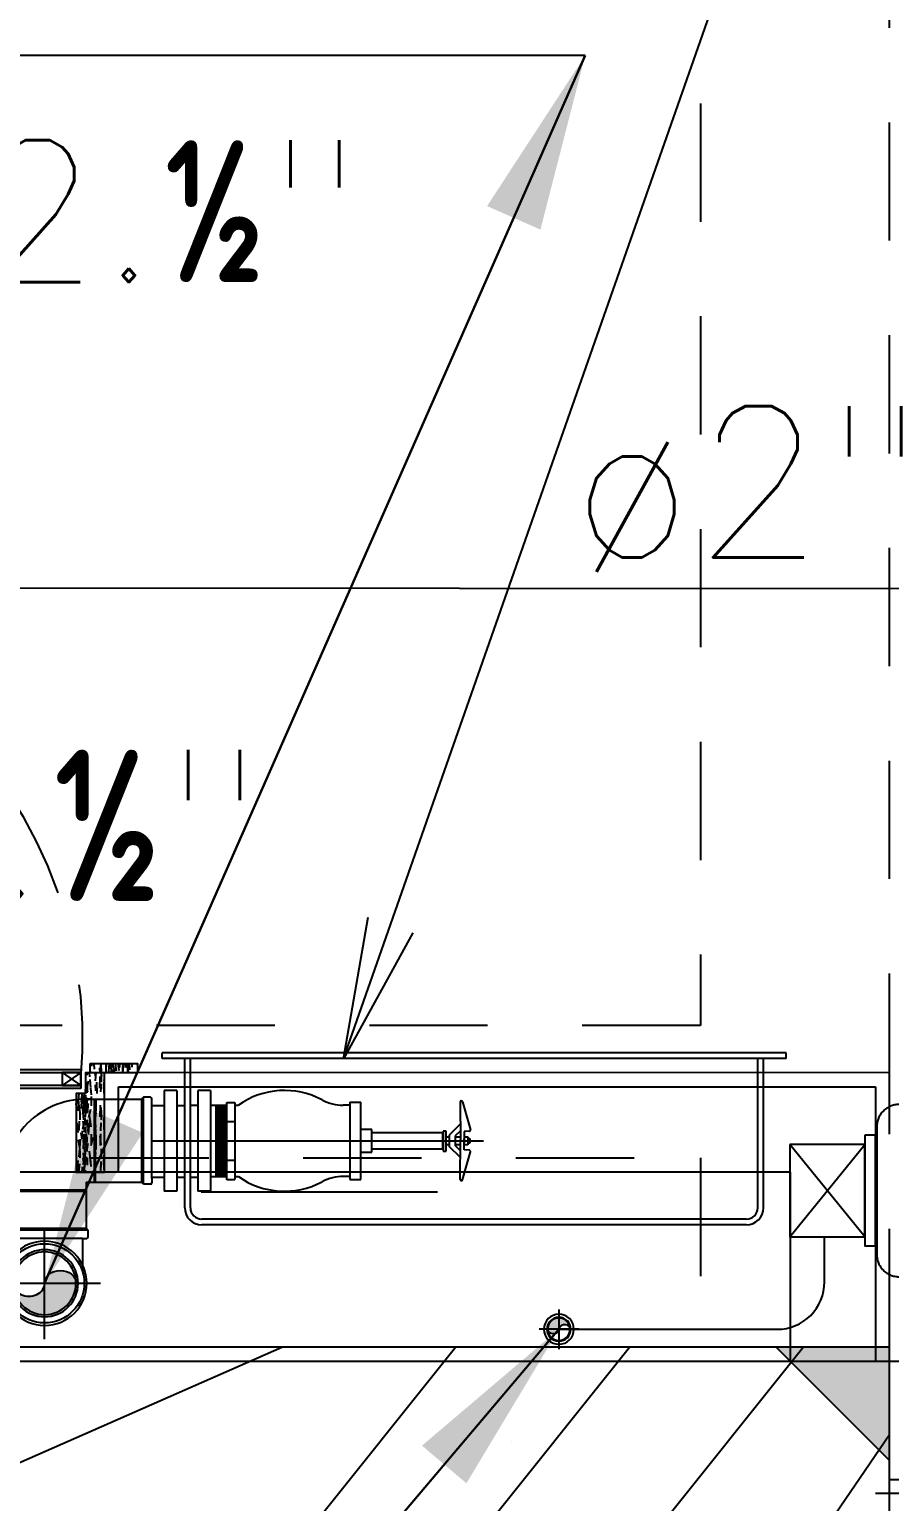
# Model space of a CAD drawing. Header units: millimetres. Extents: x 188.6 to 263.2, y 40.1 to 120.1.
# Drawn here: x 228.554 to 229.463, y 68.966 to 70.523 of the extents above; entities that cross this region are included whole.
import ezdxf
from ezdxf.enums import TextEntityAlignment as Align

# ---------------------------------------------------------------- set-up
doc = ezdxf.new("R2010")
doc.units = ezdxf.units.MM
for name, pattern in [('DASHDOT2', [0.5, 0.25, -0.125, 0, -0.125]), ('HIDDEN2', [0.1875, 0.125, -0.0625]), ('PHANTOM', [2.5, 1.25, -0.25, 0.25, -0.25, 0.25, -0.25]), ('PHANTOM2', [1.25, 0.625, -0.125, 0.125, -0.125, 0.125, -0.125]), ('XREF-TIPO$0$HIDDEN', [0.375, 0.25, -0.125])]:
    doc.linetypes.add(name, pattern=pattern)
for name, color, linetype in [('ARQ', 8, 'Continuous'), ('ESTR-PILARES', 11, 'Continuous'), ('ESTR-VIGAS', 11, 'HIDDEN2'), ('ESTRUTURA', 7, 'Continuous'), ('INC-ALARME', 96, 'PHANTOM2'), ('INC-ALARME-COL', 254, 'Continuous'), ('INC-ALARME-CX', 96, 'Continuous'), ('INC-COL-HID', 254, 'Continuous'), ('INC-HID-CX', 244, 'Continuous'), ('INC-HID-TEXTO', 7, 'Continuous'), ('INC-HIDRANTE', 10, 'Continuous'), ('SPK-TEXTO', 7, 'Continuous'), ('SPK-TUBO-TETO', 12, 'Continuous')]:
    doc.layers.add(name, color=color, linetype=linetype)
doc.styles.add('60-100', font='romans.shx', dxfattribs={"height": 0.16})
doc.styles.add('60-75', font='romans.shx', dxfattribs={"height": 0.12})
doc.styles.add('ROMANS', font='ROMANS.SHX', dxfattribs={"height": 0.15})
doc.dimstyles.new('IND75', dxfattribs={"dimtxt": 0.15, "dimasz": 0.1875, "dimexe": 0.15, "dimexo": 0, "dimgap": 0.1, "dimtad": 1, "dimzin": 10, "dimdsep": 46, "dimtxsty": '60-75', "dimcen": 0, "dimclrd": 256, "dimclre": 1, "dimclrt": 256, "dimadec": 0, "dimazin": 0, "dimtfac": 1, "dimtix": 1, "dimtmove": 2, "dimatfit": 3, "dimfxl": 0.15, "dimtolj": 1, "dimtzin": 6, "dimarcsym": 0})
doc.dimstyles.new('SETAS75', dxfattribs={"dimtxt": 0.16, "dimasz": 0.15, "dimexe": 0.15, "dimexo": 0, "dimgap": 0.1, "dimtad": 1, "dimzin": 10, "dimdsep": 46, "dimtxsty": '60-100', "dimblk1": 'OPEN', "dimblk2": 'OPEN', "dimsah": 1, "dimcen": 0, "dimclrd": 244, "dimclre": 244, "dimclrt": 7, "dimadec": 0, "dimazin": 0, "dimtfac": 1, "dimtix": 1, "dimtmove": 2, "dimatfit": 3, "dimldrblk": 'OPEN', "dimfxl": 0.15, "dimtolj": 1, "dimtzin": 6, "dimarcsym": 0})
pattern_1 = [(79.6952, (223.2976776, 69.432036), (0.039999795, 0.2400000384), [0.00447212, -0.44274144]), (90, (223.298478, 69.436436), (-0.04, 0.04), [0.0044, -0.0356]), (108.4349, (223.298478, 69.440836), (-0.039999936, 0.080000017), [0.00379472, -0.12269636]), (262.875, (223.2972776, 69.444436), (0.0399999313, 0.280000015), [0.00322492, -0.3192654]), (264.8056, (223.2968776, 69.441236), (0.039999809, 0.4000000268), [0.00441816, -0.43739628]), (284.0362, (223.296478, 69.436836), (0.039999922, -0.120000022), [0.00494772, -0.15997648]), (99.4623, (223.2976776, 69.435236), (-0.0399999256, 0.200000031), [0.00243312, -0.2408774]), (83.6598, (223.2972776, 69.437636), (-0.040000063, -0.319999976), [0.00362216, -0.35859324]), (275.7106, (223.2976776, 69.441236), (0.0400000526, -0.359999977), [0.00401996, -0.39797508]), (258.6901, (223.2980776, 69.437236), (0.039999905, 0.16000003), [0.0020396, -0.20192116]), (84.8056, (223.2980776, 69.428436), (-0.039999809, -0.4000000268), [0.00441816, -0.43739628]), (78.6901, (223.2984776, 69.432836), (-0.039999905, -0.16000003), [0.0040792, -0.19988156]), (90, (223.299278, 69.436836), (-0.04, 0.04), [0.0048, -0.0352]), (110.556, (223.2992776, 69.441636), (-0.07999984, 0.2000000738), [0.0034176, -0.33834256]), (93.8141, (223.2980776, 69.444836), (-0.040000245, 0.5599999737), [0.00601332, -0.59531852]), (84.8056, (223.2976776, 69.450836), (-0.039999809, -0.4000000268), [0.00441816, -0.43739628]), (90, (223.298078, 69.455236), (-0.04, 0.04), [0.0044, -0.0356]), (95.1944, (223.2980776, 69.419636), (-0.039999809, 0.4000000268), [0.00441816, -0.43739628]), (84.8056, (223.2976776, 69.424036), (-0.039999809, -0.4000000268), [0.00441816, -0.43739628]), (90, (223.297278, 69.419636), (-0.04, 0.04), [0.0024, -0.0376]), (95.1944, (223.2972776, 69.422036), (-0.039999809, 0.4000000268), [0.00441816, -0.43739628]), (90, (223.296878, 69.426436), (-0.04, 0.04), [0.004, -0.036]), (100.3048, (223.2968776, 69.430436), (0.039999795, -0.2400000384), [0.00447212, -0.44274144]), (95.1944, (223.2960776, 69.434836), (-0.039999809, 0.4000000268), [0.00441816, -0.43739628]), (84.8056, (223.2956776, 69.439236), (-0.039999809, -0.4000000268), [0.00441816, -0.43739628]), (84.8056, (223.2960776, 69.443636), (-0.039999809, -0.4000000268), [0.00441816, -0.43739628]), (81.8699, (223.2964776, 69.448036), (-0.039999974, -0.239999991), [0.00565684, -0.27718584]), (90, (223.297278, 69.453636), (-0.04, 0.04), [0.006, -0.034]), (77.4712, (223.3212776, 69.452036), (0.039999984, 0.2000000128), [0.0036878, -0.36509396]), (84.2894, (223.3220776, 69.455636), (-0.0400000526, -0.359999977), [0.00401996, -0.39797508]), (98.1301, (223.3212776, 69.452036), (-0.039999974, 0.239999991), [0.00282844, -0.28001428]), (99.4623, (223.3208776, 69.454836), (-0.0399999256, 0.200000031), [0.0048662, -0.23844428]), (90, (223.320078, 69.419636), (-0.04, 0.04), [0.0048, -0.0352]), (80.5377, (223.3200776, 69.424436), (-0.0399999256, -0.200000031), [0.00243312, -0.2408774]), (291.8014, (223.3204776, 69.426836), (-0.039999996, 0.120000011), [0.00215408, -0.21325252]), (282.9946, (223.3212776, 69.424836), (-0.0799999031, 0.3600000307), [0.00533668, -0.52832988]), (82.875, (223.3212776, 69.456436), (-0.0399999313, -0.280000015), [0.00322492, -0.3192654]), (97.125, (223.3212776, 69.456436), (-0.0399999313, 0.280000015), [0.00322492, -0.3192654]), (90, (223.320878, 69.419636), (-0.04, 0.04), [0.0032, -0.0368]), (284.0362, (223.320878, 69.422836), (0.039999922, -0.120000022), [0.00329848, -0.16162576]), (86.6335, (223.3196776, 69.428436), (-0.0400004385, -0.6399999729), [0.00681176, -0.67436372]), (87.7094, (223.3200776, 69.435236), (-0.03999983013, -0.96000000517), [0.010008, -0.99079168]), (93.1798, (223.3204776, 69.445236), (-0.0399996417, 0.6800000201), [0.00721112, -0.71389916]), (99.4623, (223.3200776, 69.452436), (-0.0399999256, 0.200000031), [0.00729932, -0.2360112]), (100.3048, (223.3236776, 69.419636), (0.039999795, -0.2400000384), [0.00447212, -0.44274144]), (105.9454, (223.3228776, 69.424036), (0.0399999956, -0.160000005), [0.00582408, -0.28538032]), (90, (223.321278, 69.429636), (-0.04, 0.04), [0.0052, -0.0348]), (81.8699, (223.3212776, 69.434836), (-0.039999974, -0.239999991), [0.00565684, -0.27718584]), (93.5763, (223.3220776, 69.440436), (-0.0399996287, 0.6000000262), [0.00641248, -0.63483628]), (81.2538, (223.3216776, 69.446836), (0.0400001679, 0.2799999735), [0.00526116, -0.52085668]), (75.9638, (223.322478, 69.452036), (-0.039999922, -0.120000022), [0.00494772, -0.15997648]), (90, (223.323678, 69.456836), (-0.04, 0.04), [0.0028, -0.0372]), (264.8056, (223.3196776, 69.428436), (0.039999809, 0.4000000268), [0.00883628, -0.43297816]), (85.2364, (223.3172776, 69.419636), (-0.0399996613, -0.4400000379), [0.00963328, -0.47203052]), (90, (223.318078, 69.429236), (-0.04, 0.04), [0.0092, -0.0308]), (94.0856, (223.3180776, 69.438436), (-0.0399998453, 0.520000006), [0.01122852, -0.5501982]), (90, (223.317278, 69.449636), (-0.04, 0.04), [0.01, -0.03]), (97.125, (223.3256776, 69.419636), (-0.0399999313, 0.280000015), [0.00967472, -0.3128156]), (96.3402, (223.3244776, 69.429236), (-0.040000063, 0.319999976), [0.00724432, -0.35497108]), (87.5104, (223.3236776, 69.436436), (-0.0400007146, -0.8799999792), [0.00920868, -0.91166048]), (83.4802, (223.3240776, 69.445636), (-0.119999981, -1.03999999163), [0.01409112, -1.39502208]), (93.0128, (223.2996776, 69.419636), (-0.0400001642, 0.7200000005), [0.00761052, -0.7534414]), (81.8699, (223.2992776, 69.427236), (-0.039999974, -0.239999991), [0.00848528, -0.27435744]), (87.6141, (223.3004776, 69.435636), (-0.0399993108, -0.92000002095), [0.00960832, -0.95122464]), (100.6197, (223.3008776, 69.445236), (0.0800003233, -0.4399999362), [0.00651152, -0.64464128]), (90, (223.299678, 69.451636), (-0.04, 0.04), [0.008, -0.032]), (86.8202, (223.2948776, 69.419636), (-0.0399996417, -0.6800000201), [0.00721112, -0.71389916]), (96.009, (223.2952776, 69.426836), (0.0399999727, -0.39999999), [0.007642, -0.75655692]), (96.7098, (223.2944776, 69.434436), (0.0399997552, -0.3600000399), [0.00684688, -0.6778428]), (84.2894, (223.2936776, 69.441236), (-0.0400000526, -0.359999977), [0.00803992, -0.39395512]), (77.9052, (223.2944776, 69.449236), (-0.0800002693, -0.359999944), [0.00572712, -0.56698572]), (99.4623, (223.2956776, 69.454836), (-0.0399999256, 0.200000031), [0.0048662, -0.23844428]), (93.8141, (223.3024776, 69.419636), (-0.040000245, 0.5599999737), [0.00601332, -0.59531852]), (77.1957, (223.3020776, 69.425636), (-0.1200002955, -0.5199999139), [0.0090244, -0.89341672]), (90, (223.304078, 69.434436), (-0.04, 0.04), [0.01, -0.03]), (95.4403, (223.3040776, 69.444436), (0.03999973485, -0.4400000125), [0.008438, -0.83536292]), (96.7098, (223.3032776, 69.452836), (0.0399997552, -0.3600000399), [0.00684688, -0.6778428]), (90, (223.292078, 69.419636), (-0.04, 0.04), [0.0068, -0.0332]), (98.1301, (223.2920776, 69.426436), (-0.039999974, 0.239999991), [0.01131372, -0.271529]), (87.6141, (223.2904776, 69.437636), (-0.0399993108, -0.92000002095), [0.00960832, -0.95122464]), (84.4725, (223.2908776, 69.447236), (0.0799994152, 0.84000006878), [0.01245792, -1.233335]), (96.8428, (223.3284776, 69.419636), (0.0800003199, -0.6799999746), [0.01007176, -0.99710252]), (90, (223.327278, 69.429636), (-0.04, 0.04), [0.0112, -0.0288]), (86.3478, (223.3272776, 69.440836), (-0.07999949194, -1.24000003769), [0.01883824, -1.86498764]), (90, (223.314478, 69.419636), (-0.04, 0.04), [0.0096, -0.0304]), (94.7636, (223.3144776, 69.429236), (-0.0399996613, 0.4400000379), [0.00963328, -0.47203052]), (88.1524, (223.3136776, 69.438836), (-0.0399997736, -1.20000001857), [0.01240644, -1.22823856]), (87.2737, (223.3140776, 69.451236), (-0.0399998407, -0.8000000118), [0.00840952, -0.83254232]), (84.8056, (223.3080776, 69.419636), (-0.039999809, -0.4000000268), [0.00883628, -0.43297816]), (90, (223.308878, 69.428436), (-0.04, 0.04), [0.0128, -0.0272]), (91.9092, (223.3088776, 69.441236), (-0.04000096964, 1.15999996126), [0.01200668, -1.1886598]), (93.5763, (223.3084776, 69.453236), (-0.0399996287, 0.6000000262), [0.00641248, -0.63483628])]
pattern_2 = [(79.6952, (223.3326776, 69.341927), (0.039999795, 0.2400000384), [0.00447212, -0.44274144]), (90, (223.333478, 69.346327), (-0.04, 0.04), [0.0044, -0.0356]), (108.4349, (223.333478, 69.350727), (-0.039999936, 0.080000017), [0.00379472, -0.12269636]), (262.875, (223.3322776, 69.354327), (0.0399999313, 0.280000015), [0.00322492, -0.3192654]), (264.8056, (223.3318776, 69.351127), (0.039999809, 0.4000000268), [0.00441816, -0.43739628]), (284.0362, (223.331478, 69.346727), (0.039999922, -0.120000022), [0.00494772, -0.15997648]), (99.4623, (223.3326776, 69.345127), (-0.0399999256, 0.200000031), [0.00243312, -0.2408774]), (83.6598, (223.3322776, 69.347527), (-0.040000063, -0.319999976), [0.00362216, -0.35859324]), (275.7106, (223.3326776, 69.351127), (0.0400000526, -0.359999977), [0.00401996, -0.39797508]), (258.6901, (223.3330776, 69.347127), (0.039999905, 0.16000003), [0.0020396, -0.20192116]), (84.8056, (223.3330776, 69.338327), (-0.039999809, -0.4000000268), [0.00441816, -0.43739628]), (78.6901, (223.3334776, 69.342727), (-0.039999905, -0.16000003), [0.0040792, -0.19988156]), (90, (223.334278, 69.346727), (-0.04, 0.04), [0.0048, -0.0352]), (110.556, (223.3342776, 69.351527), (-0.07999984, 0.2000000738), [0.0034176, -0.33834256]), (93.8141, (223.3330776, 69.354727), (-0.040000245, 0.5599999737), [0.00601332, -0.59531852]), (84.8056, (223.3326776, 69.360727), (-0.039999809, -0.4000000268), [0.00441816, -0.43739628]), (90, (223.333078, 69.365127), (-0.04, 0.04), [0.0044, -0.0356]), (95.1944, (223.3330776, 69.329527), (-0.039999809, 0.4000000268), [0.00441816, -0.43739628]), (84.8056, (223.3326776, 69.333927), (-0.039999809, -0.4000000268), [0.00441816, -0.43739628]), (90, (223.332278, 69.329527), (-0.04, 0.04), [0.0024, -0.0376]), (95.1944, (223.3322776, 69.331927), (-0.039999809, 0.4000000268), [0.00441816, -0.43739628]), (90, (223.331878, 69.336327), (-0.04, 0.04), [0.004, -0.036]), (100.3048, (223.3318776, 69.340327), (0.039999795, -0.2400000384), [0.00447212, -0.44274144]), (95.1944, (223.3310776, 69.344727), (-0.039999809, 0.4000000268), [0.00441816, -0.43739628]), (84.8056, (223.3306776, 69.349127), (-0.039999809, -0.4000000268), [0.00441816, -0.43739628]), (84.8056, (223.3310776, 69.353527), (-0.039999809, -0.4000000268), [0.00441816, -0.43739628]), (81.8699, (223.3314776, 69.357927), (-0.039999974, -0.239999991), [0.00565684, -0.27718584]), (90, (223.332278, 69.363527), (-0.04, 0.04), [0.006, -0.034]), (77.4712, (223.3562776, 69.361927), (0.039999984, 0.2000000128), [0.0036878, -0.36509396]), (84.2894, (223.3570776, 69.365527), (-0.0400000526, -0.359999977), [0.00401996, -0.39797508]), (98.1301, (223.3562776, 69.361927), (-0.039999974, 0.239999991), [0.00282844, -0.28001428]), (99.4623, (223.3558776, 69.364727), (-0.0399999256, 0.200000031), [0.0048662, -0.23844428]), (90, (223.355078, 69.329527), (-0.04, 0.04), [0.0048, -0.0352]), (80.5377, (223.3550776, 69.334327), (-0.0399999256, -0.200000031), [0.00243312, -0.2408774]), (291.8014, (223.3554776, 69.336727), (-0.039999996, 0.120000011), [0.00215408, -0.21325252]), (282.9946, (223.3562776, 69.334727), (-0.0799999031, 0.3600000307), [0.00533668, -0.52832988]), (82.875, (223.3562776, 69.366327), (-0.0399999313, -0.280000015), [0.00322492, -0.3192654]), (97.125, (223.3562776, 69.366327), (-0.0399999313, 0.280000015), [0.00322492, -0.3192654]), (90, (223.355878, 69.329527), (-0.04, 0.04), [0.0032, -0.0368]), (284.0362, (223.355878, 69.332727), (0.039999922, -0.120000022), [0.00329848, -0.16162576]), (86.6335, (223.3546776, 69.338327), (-0.0400004385, -0.6399999729), [0.00681176, -0.67436372]), (87.7094, (223.3550776, 69.3451271), (-0.03999983013, -0.96000000517), [0.010008, -0.99079168]), (93.1798, (223.3554776, 69.355127), (-0.0399996417, 0.6800000201), [0.00721112, -0.71389916]), (99.4623, (223.3550776, 69.362327), (-0.0399999256, 0.200000031), [0.00729932, -0.2360112]), (100.3048, (223.3586776, 69.329527), (0.039999795, -0.2400000384), [0.00447212, -0.44274144]), (105.9454, (223.3578776, 69.333927), (0.0399999956, -0.160000005), [0.00582408, -0.28538032]), (90, (223.356278, 69.339527), (-0.04, 0.04), [0.0052, -0.0348]), (81.8699, (223.3562776, 69.344727), (-0.039999974, -0.239999991), [0.00565684, -0.27718584]), (93.5763, (223.3570776, 69.350327), (-0.0399996287, 0.6000000262), [0.00641248, -0.63483628]), (81.2538, (223.3566776, 69.356727), (0.0400001679, 0.2799999735), [0.00526116, -0.52085668]), (75.9638, (223.357478, 69.361927), (-0.039999922, -0.120000022), [0.00494772, -0.15997648]), (90, (223.358678, 69.366727), (-0.04, 0.04), [0.0028, -0.0372]), (264.8056, (223.3546776, 69.338327), (0.039999809, 0.4000000268), [0.00883628, -0.43297816]), (85.2364, (223.3522776, 69.329527), (-0.0399996613, -0.4400000379), [0.00963328, -0.47203052]), (90, (223.353078, 69.339127), (-0.04, 0.04), [0.0092, -0.0308]), (94.0856, (223.3530776, 69.348327), (-0.0399998453, 0.520000006), [0.01122852, -0.5501982]), (90, (223.352278, 69.359527), (-0.04, 0.04), [0.01, -0.03]), (97.125, (223.3606776, 69.329527), (-0.0399999313, 0.280000015), [0.00967472, -0.3128156]), (96.3402, (223.3594776, 69.339127), (-0.040000063, 0.319999976), [0.00724432, -0.35497108]), (87.5104, (223.3586776, 69.3463271), (-0.0400007146, -0.8799999792), [0.00920868, -0.91166048]), (83.4802, (223.3590776, 69.3555271), (-0.119999981, -1.03999999163), [0.01409112, -1.39502208]), (93.0128, (223.3346776, 69.329527), (-0.0400001642, 0.7200000005), [0.00761052, -0.7534414]), (81.8699, (223.3342776, 69.337127), (-0.039999974, -0.239999991), [0.00848528, -0.27435744]), (87.6141, (223.3354776, 69.3455271), (-0.0399993108, -0.92000002095), [0.00960832, -0.95122464]), (100.6197, (223.3358776, 69.355127), (0.0800003233, -0.4399999362), [0.00651152, -0.64464128]), (90, (223.334678, 69.361527), (-0.04, 0.04), [0.008, -0.032]), (86.8202, (223.3298776, 69.329527), (-0.0399996417, -0.6800000201), [0.00721112, -0.71389916]), (96.009, (223.3302776, 69.336727), (0.0399999727, -0.39999999), [0.007642, -0.75655692]), (96.7098, (223.3294776, 69.344327), (0.0399997552, -0.3600000399), [0.00684688, -0.6778428]), (84.2894, (223.3286776, 69.351127), (-0.0400000526, -0.359999977), [0.00803992, -0.39395512]), (77.9052, (223.3294776, 69.359127), (-0.0800002693, -0.359999944), [0.00572712, -0.56698572]), (99.4623, (223.3306776, 69.364727), (-0.0399999256, 0.200000031), [0.0048662, -0.23844428]), (93.8141, (223.3374776, 69.329527), (-0.040000245, 0.5599999737), [0.00601332, -0.59531852]), (77.1957, (223.3370776, 69.3355271), (-0.1200002955, -0.5199999139), [0.0090244, -0.89341672]), (90, (223.339078, 69.344327), (-0.04, 0.04), [0.01, -0.03]), (95.4403, (223.3390776, 69.3543271), (0.03999973485, -0.4400000125), [0.008438, -0.83536292]), (96.7098, (223.3382776, 69.362727), (0.0399997552, -0.3600000399), [0.00684688, -0.6778428]), (90, (223.327078, 69.329527), (-0.04, 0.04), [0.0068, -0.0332]), (98.1301, (223.3270776, 69.336327), (-0.039999974, 0.239999991), [0.01131372, -0.271529]), (87.6141, (223.3254776, 69.3475271), (-0.0399993108, -0.92000002095), [0.00960832, -0.95122464]), (84.4725, (223.3258776, 69.3571271), (0.0799994152, 0.84000006878), [0.01245792, -1.233335]), (96.8428, (223.3634776, 69.3295271), (0.0800003199, -0.6799999746), [0.01007176, -0.99710252]), (90, (223.362278, 69.339527), (-0.04, 0.04), [0.0112, -0.0288]), (86.3478, (223.3622776, 69.3507271), (-0.07999949194, -1.24000003769), [0.01883824, -1.86498764]), (90, (223.349478, 69.329527), (-0.04, 0.04), [0.0096, -0.0304]), (94.7636, (223.3494776, 69.339127), (-0.0399996613, 0.4400000379), [0.00963328, -0.47203052]), (88.1524, (223.3486776, 69.3487271), (-0.0399997736, -1.20000001857), [0.01240644, -1.22823856]), (87.2737, (223.3490776, 69.3611271), (-0.0399998407, -0.8000000118), [0.00840952, -0.83254232]), (84.8056, (223.3430776, 69.329527), (-0.039999809, -0.4000000268), [0.00883628, -0.43297816]), (90, (223.343878, 69.338327), (-0.04, 0.04), [0.0128, -0.0272]), (91.9092, (223.3438776, 69.3511271), (-0.04000096964, 1.15999996126), [0.01200668, -1.1886598]), (93.5763, (223.3434776, 69.363127), (-0.0399996287, 0.6000000262), [0.00641248, -0.63483628])]

# ---------------------------------------------------------------- blocks, each defined once
blk = doc.blocks.new('ESTR-TP-29.09.2016')
at = {"layer": 'ESTR-PILARES'}
for p, q in [((22.51, 9.458), (22.8672, 9.6152)), ((22.851, 9.3652), (23.051, 9.6152)), ((23.0349, 9.3652), (23.2349, 9.6152)), ((23.2187, 9.3652), (23.4187, 9.6152)), ((23.11, 9.5152), (23.11, 9.5152)), ((23.4026, 9.3652), (23.51, 9.5227))]:
    blk.add_line(p, q, dxfattribs=at)
for points in [[(22.51, 9.3652), (23.51, 9.3652), (23.51, 9.6152), (22.51, 9.6152), (22.51, 9.3652)], [(23.51, 9.6152), (23.39, 9.6152), (23.51, 9.4952), (23.51, 9.6152)]]:
    blk.add_lwpolyline(points, dxfattribs=at)
for points in [[(23.51, 9.6152), (23.39, 9.6152), (23.51, 9.4952)], [(23.51, 9.6152), (23.51, 9.4952), (23.51, 9.6152)]]:
    blk.add_solid(points, dxfattribs=at)
at = {"layer": 'ESTR-VIGAS'}
for points in [[(23.31, 11.1552), (23.31, 9.9552)], [(23.51, 9.8852), (23.51, 11.1552)], [(23.31, 9.9552), (17.94, 9.9552)], [(23.51, 9.6152), (23.51, 9.8852)], [(17.94, 9.8152), (23.31, 9.8152)], [(23.31, 9.8152), (23.31, 9.6152)], [(24.83, 9.6152), (23.51, 9.6152)], [(23.51, 9.4752), (24.76, 9.4752)]]:
    blk.add_lwpolyline(points, dxfattribs=at)
blk = doc.blocks.new('XREF-TIPO$0$A$C17B41C2F')
at = {"color": 0}
for p, q in [((-0.05, 0.0169), (-0.0305, 0.0032)), ((-0.0305, 0.0169), (-0.05, 0.0032)), ((0.2403, 0.0031), (0.2597, 0.0169)), ((0.2597, 0.0031), (0.2403, 0.0169))]:
    blk.add_line(p, q, dxfattribs=at)
at = {"color": 0, "ltscale": 0.5}
for p, q in [((0.5305, 0.0169), (0.55, 0.0032)), ((0.55, 0.0169), (0.5305, 0.0032))]:
    blk.add_line(p, q, dxfattribs=at)
for points in [[(-0.05, 0), (0.55, 0), (0.55, 0.02), (-0.05, 0.02)], [(-0.05, 0.0032), (0.55, 0.0031), (0.55, 0.0169), (-0.05, 0.0169), (-0.05, 0.0032)], [(0.55, 0.0032), (0.5305, 0.0032), (0.5305, 0.0169), (0.55, 0.0169)]]:
    blk.add_lwpolyline(points, close=True, dxfattribs=at)
at = {"color": 0}
for points in [[(-0.0305, 0.0032), (-0.05, 0.0032), (-0.05, 0.0169), (-0.0305, 0.0169)], [(0.2597, 0.0169), (0.2403, 0.0169), (0.2403, 0.0031), (0.2597, 0.0031)]]:
    blk.add_lwpolyline(points, close=True, dxfattribs=at)
blk = doc.blocks.new('AL')
for p, q in [((0, 0.1861), (0, 0.2416)), ((-0.0596, 0.1687), (-0.0988, 0.2079)), ((0.0596, 0.1687), (0.0988, 0.2079))]:
    blk.add_line(p, q)
blk.add_lwpolyline([(-0.0451, 0.0349), (0.0451, 0.0349, 0.414214), (0.0607, 0.0505), (0.0607, 0.1191, 0.414214), (0.0451, 0.1347), (-0.0451, 0.1347, 0.414214), (-0.0607, 0.1191), (-0.0607, 0.0505, 0.414214)], format="xyb", close=True)
blk = doc.blocks.new('cpp42')
for p, q in [((-0.0528, -0.0325), (0, 0.0325)), ((0, -0.0325), (-0.0528, 0.0325))]:
    blk.add_line(p, q)
for points in [[(-0.0528, 0.0325), (-0.0528, -0.0325), (0, -0.0325), (0, 0.0325)], [(0, 0.039), (0, -0.039), (0.0075, -0.039), (0.0075, 0.039)]]:
    blk.add_lwpolyline(points, close=True)
blk = doc.blocks.new('C50')
h = blk.add_hatch(color=8)
edge = h.paths.add_edge_path()
edge.add_arc((0, 0), 0.0238, 540, 720)
edge.add_ellipse((0.0119, 0), major_axis=(0.0119, 0), ratio=0.815791, start_angle=180, end_angle=360, ccw=False)
edge.add_ellipse((-0.0119, 0), major_axis=(-0.0119, 0), ratio=0.815791, start_angle=180, end_angle=360)
at = {"color": 252}
for p, q in [((0, -0.0421), (0, 0.0421)), ((0.0421, 0), (-0.0421, 0))]:
    blk.add_line(p, q, dxfattribs=at)
at = {"color": 0}
for radius in [0.0318, 0.0253]:
    blk.add_circle((0, 0), radius, dxfattribs=at)
at = {"color": 8}
blk.add_circle((0, 0), 0.0237, dxfattribs=at)
blk.add_ellipse((-0.0119, 0), major_axis=(-0.0119, 0), ratio=0.815791, start_param=3.141593, end_param=6.283185, dxfattribs=at)
at = {"color": 8, "extrusion": (0, 0, -1)}
blk.add_ellipse((0.0119, 0), major_axis=(0.0119, 0), ratio=0.815791, start_param=0, end_param=3.141593, dxfattribs=at)
blk = doc.blocks.new('CX-HID')
at = {"layer": 'INC-HID-CX', "linetype": 'DASHDOT2'}
blk.add_line((0.1654, 0.0969), (0.4656, 0.0969), dxfattribs=at)
blk.add_line((0.1654, 0.0969), (0.4656, 0.0969), dxfattribs=at)
at = {"layer": 'INC-HIDRANTE'}
for p, q in [((0.1242, 0.2378), (0.1242, 0.2438)), ((0.7842, 0.2438), (0.1242, 0.2438)), ((0.7842, 0.2378), (0.1242, 0.2378)), ((0.1482, 0.0798), (0.1482, 0.2378)), ((0.1542, 0.0798), (0.1542, 0.2378)), ((0.7542, 0.0798), (0.7542, 0.2378)), ((0.7602, 0.0798), (0.7602, 0.2378)), ((0.7842, 0.2378), (0.7842, 0.2438)), ((0.1263, 0.204), (0.1263, 0.0973)), ((0.1398, 0.204), (0.1263, 0.204)), ((0.1398, 0.204), (0.1398, 0.0973)), ((0.1619, 0.204), (0.1619, 0.0973)), ((0.1754, 0.204), (0.1619, 0.204)), ((0.1754, 0.204), (0.1754, 0.0973)), ((0.0386, 0.1946), (0.1026, 0.1946)), ((0.0524, 0.1934), (0.0536, 0.1946)), ((0.0524, 0.1934), (0.0524, 0.1068)), ((0.0536, 0.1946), (0.0536, 0.1068)), ((0.1047, 0.1967), (0.1026, 0.1946)), ((0.1026, 0.1946), (0.1026, 0.1068)), ((0.1047, 0.1967), (0.1047, 0.1967)), ((0.1119, 0.1967), (0.1047, 0.1967)), ((0.1047, 0.1047), (0.1047, 0.1967)), ((0.1134, 0.1907), (0.1134, 0.1952)), ((0.1134, 0.1507), (0.1134, 0.1907)), ((0.1134, 0.1879), (0.1263, 0.1879)), ((0.1398, 0.1879), (0.1482, 0.1879)), ((0.1542, 0.1884), (0.1619, 0.1884)), ((0.1754, 0.1884), (0.1926, 0.1884)), ((0.1926, 0.1129), (0.1926, 0.1912)), ((0.1926, 0.1912), (0.2011, 0.1912)), ((0.2011, 0.1912), (0.2011, 0.1504)), ((0.2011, 0.1884), (0.2049, 0.1884)), ((0.3229, 0.1884), (0.3159, 0.1884)), ((0.3229, 0.1914), (0.3229, 0.1099)), ((0.3229, 0.1914), (0.3344, 0.1914)), ((0.3344, 0.1096), (0.3344, 0.1914)), ((0.4396, 0.1918), (0.4398, 0.1507)), ((0.442, 0.192), (0.4504, 0.1624)), ((0.2011, 0.1708), (0.1926, 0.1708)), ((0.3459, 0.1627), (0.3344, 0.1627)), ((0.3459, 0.1386), (0.3459, 0.1627)), ((0.3459, 0.1596), (0.4207, 0.1596)), ((0.4207, 0.1596), (0.4207, 0.142)), ((0.4492, 0.1608), (0.4437, 0.1604)), ((0.4437, 0.1604), (0.4437, 0.1486)), ((0.1134, 0.1107), (0.1134, 0.1507)), ((0.1926, 0.1094), (0.1926, 0.1503)), ((0.2011, 0.1504), (0.2011, 0.1096)), ((0.4207, 0.142), (0.3459, 0.142)), ((0.4396, 0.1098), (0.4398, 0.1522)), ((0.4437, 0.1411), (0.4437, 0.1529)), ((0.4493, 0.1407), (0.4437, 0.1411)), ((0.2011, 0.13), (0.1926, 0.13)), ((0.3344, 0.1386), (0.3459, 0.1386)), ((0.442, 0.1095), (0.4504, 0.139)), ((-0.0439, 0.1121), (-0.0439, 0.0583)), ((0.1134, 0.1124), (0.1263, 0.1124)), ((0.1134, 0.1107), (0.1134, 0.1062)), ((0.1398, 0.1124), (0.1482, 0.1124)), ((0.1542, 0.1124), (0.1619, 0.1124)), ((0.1754, 0.1129), (0.1926, 0.1129)), ((0.2011, 0.1094), (0.1926, 0.1094)), ((0.2011, 0.1129), (0.2049, 0.1129)), ((0.3229, 0.1129), (0.3159, 0.1129)), ((0.3229, 0.1096), (0.3344, 0.1096)), ((-0.0427, 0.0987), (-0.0439, 0.0975)), ((-0.0439, 0.0975), (0.0439, 0.0975)), ((-0.0427, 0.0987), (0.0439, 0.0987)), ((0.0439, 0.1068), (0.0439, 0.0583)), ((0.0439, 0.1068), (0.1026, 0.1068)), ((0.1047, 0.1047), (0.1026, 0.1068)), ((0.1119, 0.1047), (0.1047, 0.1047)), ((0.1398, 0.0973), (0.1263, 0.0973)), ((0.1754, 0.0973), (0.1619, 0.0973)), ((0.7422, 0.0678), (0.1662, 0.0678)), ((-0.046, 0.0562), (-0.0439, 0.0583)), ((0.046, 0.0562), (-0.046, 0.0562)), ((-0.046, 0.0562), (-0.046, 0.0562)), ((-0.046, 0.049), (-0.046, 0.0562)), ((-0.04, 0.0475), (-0.0445, 0.0475)), ((-0.0439, 0.0583), (0.0439, 0.0583)), ((-0.04, 0.0475), (-0.04, 0.0126)), ((0, 0.0475), (-0.04, 0.0475)), ((0.04, 0.0475), (0, 0.0475)), ((0.04, 0.0475), (0.04, 0.0126)), ((0.04, 0.0475), (0.0445, 0.0475)), ((0.046, 0.0562), (0.0439, 0.0583)), ((0.046, 0.049), (0.046, 0.0562)), ((0.7422, 0.0618), (0.1662, 0.0618))]:
    blk.add_line(p, q, dxfattribs=at)
at = {"layer": 'INC-HIDRANTE', "linetype": 'PHANTOM'}
for p, q in [((0.1809, 0.1884), (0.1809, 0.1129)), ((0.1824, 0.1884), (0.1824, 0.1129)), ((0.1837, 0.1884), (0.1837, 0.1129)), ((0.1853, 0.1884), (0.1853, 0.1129)), ((0.1868, 0.1884), (0.1868, 0.1129)), ((0.1883, 0.1884), (0.1883, 0.1129)), ((0.1898, 0.1884), (0.1898, 0.1129)), ((0.1913, 0.1884), (0.1913, 0.1129)), ((0.4215, 0.161), (0.4215, 0.14)), ((0.4246, 0.161), (0.4215, 0.161)), ((0.4246, 0.1398), (0.4246, 0.161)), ((0.4398, 0.1686), (0.428, 0.1568)), ((0.428, 0.1568), (0.428, 0.1447)), ((0.4398, 0.1614), (0.4342, 0.1558)), ((0.4342, 0.1558), (0.4342, 0.1457)), ((0.1134, 0.1507), (0.4641, 0.1507)), ((0.4246, 0.155), (0.428, 0.155)), ((0.428, 0.1465), (0.4246, 0.1465)), ((0.4398, 0.1329), (0.428, 0.1447)), ((0.4342, 0.155), (0.4398, 0.155)), ((0.4398, 0.1465), (0.4342, 0.1465)), ((0.4398, 0.1401), (0.4342, 0.1457)), ((0.4437, 0.155), (0.4474, 0.155)), ((0.4474, 0.1465), (0.4437, 0.1465)), ((0.4474, 0.155), (0.4474, 0.1465)), ((0.4474, 0.1532), (0.4496, 0.1532)), ((0.4496, 0.1481), (0.4474, 0.1481)), ((0.4496, 0.1532), (0.4496, 0.1481)), ((0.4215, 0.14), (0.4215, 0.1398)), ((0.4215, 0.1398), (0.4246, 0.1398))]:
    blk.add_line(p, q, dxfattribs=at)
at = {"layer": 'INC-HIDRANTE'}
blk.add_circle((0, 0), 0.0419, dxfattribs=at)
for centre, radius, start, end in [((0.2537, 0.1194), 0.0845, 62.0048, 125.2593), ((0.0439, 0.1068), 0.088, 86.5443, 183.4557), ((0.1119, 0.1952), 0.0015, 0, 90), ((0.3159, 0.2364), 0.048, 242.0048, 270), ((0.4408, 0.1918), 0.0012, 11.5823, 180), ((0.4492, 0.162), 0.0012, 270, 16.1984), ((0.4492, 0.1395), 0.0012, 343.8016, 90), ((0.4492, 0.1395), 0.0012, 339.1927, 87.0601), ((0.2537, 0.1819), 0.0845, 234.7407, 297.9952), ((0.3159, 0.0649), 0.048, 90, 117.9952), ((0.4408, 0.1098), 0.0012, 180, 348.4177), ((0.1119, 0.1062), 0.0015, 270, 360), ((0.1662, 0.0798), 0.018, 180, 270), ((0.1662, 0.0798), 0.012, 180, 270), ((0.7422, 0.0798), 0.012, 270, 0), ((0.7422, 0.0798), 0.018, 270, 0), ((-0.0445, 0.049), 0.0015, 180, 270), ((0.0445, 0.049), 0.0015, 270, 360)]:
    blk.add_arc(centre, radius, start, end, dxfattribs=at)
at = {"layer": 'INC-HIDRANTE', "extrusion": (0, 0, -1), "xscale": 1.399999999999999, "yscale": 1.399999999999999, "zscale": -1.5}
blk.add_blockref('C50', (0, 0), dxfattribs=at)
blk = doc.blocks.new('INDU')
at = {"color": 7}
blk.add_line((-0.005, 0), (0.005, 0), dxfattribs=at)
at = {"style": 'ROMANS'}
for tag, p in [('TQ-01', (0, 0.001189)), ('100', (0, -0.001718))]:
    blk.add_attdef(tag, text='', height=0.0015, dxfattribs=at).set_placement(p, align=Align.MIDDLE)
blk = doc.blocks.new('_OPEN')
at = {"color": 0, "linetype": 'ByBlock'}
for p, q in [((-1, 0.167), (0, 0)), ((0, 0), (-1, -0.167)), ((0, 0), (-1, 0))]:
    blk.add_line(p, q, dxfattribs=at)

msp = doc.modelspace()

# ---------------------------------------------------------------- hatches: boundary and pattern name
at = {"layer": 'ARQ'}
h = msp.add_hatch(dxfattribs=at)
h.set_pattern_fill('WOOD8', color=256, scale=0.04, angle=90, pattern_type=2)
h.set_pattern_definition(pattern_2)
h.paths.add_polyline_path([(228.6029, 69.3147), (228.6329, 69.3147), (228.6328, 69.4196), (228.6128, 69.4196), (228.6128, 69.3976), (228.6028, 69.3976)])
h = msp.add_hatch(dxfattribs=at)
h.set_pattern_fill('WOOD8', color=256, scale=0.04, angle=90, pattern_type=2)
h.set_pattern_definition(pattern_2)
h.paths.add_polyline_path([(228.6029, 69.3147), (228.6329, 69.3147), (228.6328, 69.4196), (228.6128, 69.4196), (228.6128, 69.3976), (228.6028, 69.3976)])
h = msp.add_hatch(dxfattribs=at)
h.set_pattern_fill('WOOD8', color=256, scale=0.04, angle=90, pattern_type=2)
h.set_pattern_definition(pattern_1)
h.paths.add_polyline_path([(228.6678, 69.4196), (228.6678, 69.4296), (228.6178, 69.4296), (228.6178, 69.4196)])
h = msp.add_hatch(dxfattribs=at)
h.set_pattern_fill('WOOD8', color=256, scale=0.04, angle=90, pattern_type=2)
h.set_pattern_definition(pattern_1)
h.paths.add_polyline_path([(228.6678, 69.4196), (228.6678, 69.4296), (228.6178, 69.4296), (228.6178, 69.4196)])

# ---------------------------------------------------------------- linework, layer by layer
for p, q in [((228.6329, 69.3147), (228.6328, 69.4196)), ((228.6329, 69.3147), (228.6328, 69.4196)), ((229.4632, 69.4198), (228.6666, 69.4196)), ((229.4632, 69.4198), (228.6666, 69.4196)), ((228.6478, 69.4047), (229.4482, 69.4047)), ((228.6478, 69.3147), (228.6478, 69.4047)), ((228.6478, 69.4047), (229.4482, 69.4047)), ((228.6478, 69.3147), (228.6478, 69.4047)), ((229.4482, 69.4047), (229.4482, 69.1146)), ((229.4482, 69.4047), (229.4482, 69.1146)), ((228.6478, 69.3147), (227.9828, 69.3147)), ((228.6478, 69.3147), (227.9828, 69.3147)), ((229.3582, 69.3147), (228.6478, 69.3147)), ((229.3582, 69.3147), (228.6478, 69.3147)), ((229.3582, 69.3147), (229.3582, 69.1146)), ((229.3582, 69.3147), (229.3582, 69.1146)), ((223.6779, 69.1146), (229.6261, 69.1146)), ((223.6779, 69.1146), (229.6261, 69.1146)), ((223.7679, 69.1146), (230.3607, 69.1146)), ((223.7679, 69.1146), (230.3607, 69.1146)), ((229.6034, 68.9746), (229.4482, 68.9746)), ((229.6034, 68.9746), (229.4482, 68.9746))]:
    msp.add_line(p, q, dxfattribs=at)
at = {"layer": 'ARQ', "ltscale": 0.5}
msp.add_lwpolyline([(228.6328, 69.4196), (228.6128, 69.4196), (228.6128, 69.3976), (228.6028, 69.3976), (228.6029, 69.3147), (228.6329, 69.3147), (228.6328, 69.4196)], dxfattribs=at)
msp.add_lwpolyline([(228.6328, 69.4196), (228.6128, 69.4196), (228.6128, 69.3976), (228.6028, 69.3976), (228.6029, 69.3147), (228.6329, 69.3147), (228.6328, 69.4196)], dxfattribs=at)
msp.add_lwpolyline([(228.6178, 69.4296), (228.6678, 69.4296), (228.6678, 69.4196), (228.6178, 69.4196)], close=True, dxfattribs=at)
msp.add_lwpolyline([(228.6178, 69.4296), (228.6678, 69.4296), (228.6678, 69.4196), (228.6178, 69.4196)], close=True, dxfattribs=at)
at = {"layer": 'ARQ', "linetype": 'XREF-TIPO$0$HIDDEN', "ltscale": 0.3}
msp.add_arc((228.1435, 69.4568), 0.4663, 354.6115, 51.2165, dxfattribs=at)
msp.add_arc((228.1435, 69.4568), 0.4663, 354.6115, 51.2165, dxfattribs=at)
at = {"layer": 'INC-ALARME-CX'}
msp.add_lwpolyline([(229.1135, 69.1484), (229.3444, 69.1484, 0.414214), (229.3944, 69.1984), (229.3944, 69.2462)], format="xyb", dxfattribs=at)
at = {"layer": 'SPK-TUBO-TETO'}
msp.add_lwpolyline([(250.8833, 69.9219), (215.4762, 69.9378)], dxfattribs=at)

# ---------------------------------------------------------------- block references
at = {"layer": 'ARQ', "xscale": -1}
msp.add_blockref('XREF-TIPO$0$A$C17B41C2F', (228.5578, 69.403), dxfattribs=at)
msp.add_blockref('XREF-TIPO$0$A$C17B41C2F', (228.5578, 69.403), dxfattribs=at)
at = {"layer": 'ESTRUTURA'}
msp.add_blockref('ESTR-TP-29.09.2016', (205.9531, 59.5144), dxfattribs=at)
at = {"layer": 'INC-ALARME', "xscale": 1.5, "yscale": 1.5, "zscale": 1.5, "rotation": 270}
msp.add_blockref('AL', (229.3974, 69.295), dxfattribs=at)
at = {"layer": 'INC-ALARME-CX', "xscale": 1.5, "yscale": 1.5, "zscale": 1.5}
msp.add_blockref('cpp42', (229.437, 69.295), dxfattribs=at)
at = {"layer": 'INC-ALARME-CX', "xscale": -0.5, "yscale": 0.5, "zscale": 0.5, "rotation": 180}
msp.add_blockref('C50', (229.1135, 69.1484), dxfattribs=at)
at = {"layer": 'INC-COL-HID'}
ref = msp.add_blockref('INDU', (228.6413, 70.4953, -0.9), dxfattribs=dict(at, xscale=100, yscale=-100, zscale=100, rotation=180))
ref.add_attrib('100', 'ø2.½"', dxfattribs={"layer": '0', "height": 0.15, "style": 'ROMANS'}).set_placement((228.6413, 70.3236), align=Align.MIDDLE)
ref.add_attrib('TQ-01', 'HID', dxfattribs={"layer": '0', "height": 0.15, "style": 'ROMANS'}).set_placement((228.6413, 70.6142), align=Align.MIDDLE)
at = {"layer": 'INC-HIDRANTE', "color": 7}
msp.add_blockref('CX-HID', (228.5696, 69.197), dxfattribs=at)
msp.add_blockref('CX-HID', (228.5696, 69.197), dxfattribs=at)

# ---------------------------------------------------------------- texts
at = {"layer": 'SPK-TEXTO', "style": '60-75'}
for s, p in [('ø2"', (229.1257, 69.9646)), ('ø2.½"', (228.2373, 69.6013))]:
    msp.add_text(s, height=0.16, dxfattribs=at).set_placement(p)

# ---------------------------------------------------------------- leaders
at = {"layer": 'INC-ALARME-COL'}
for points in [[(228.0422, 67.8854, -0.225), (229.1135, 69.1484, -0.225)], [(229.1135, 69.1484, -0.225), (228.0422, 67.8854, -0.225)]]:
    msp.add_leader(points, dimstyle='IND75', dxfattribs=at)
at = {"layer": 'INC-COL-HID'}
for points in [[(229.1413, 70.4953), (228.5696, 69.197)], [(228.5696, 69.197), (229.1413, 70.4953)], [(229.1413, 70.4953), (228.5696, 69.197)], [(228.5696, 69.197), (229.1413, 70.4953)]]:
    msp.add_leader(points, dimstyle='IND75', dxfattribs=at)
at = {"layer": 'INC-HID-TEXTO'}
msp.add_leader([(228.8858, 69.4345), (230.4903, 74.0126), (233.1092, 74.0126)], dimstyle='SETAS75', dxfattribs=at)

doc.saveas('drawing.dxf')
